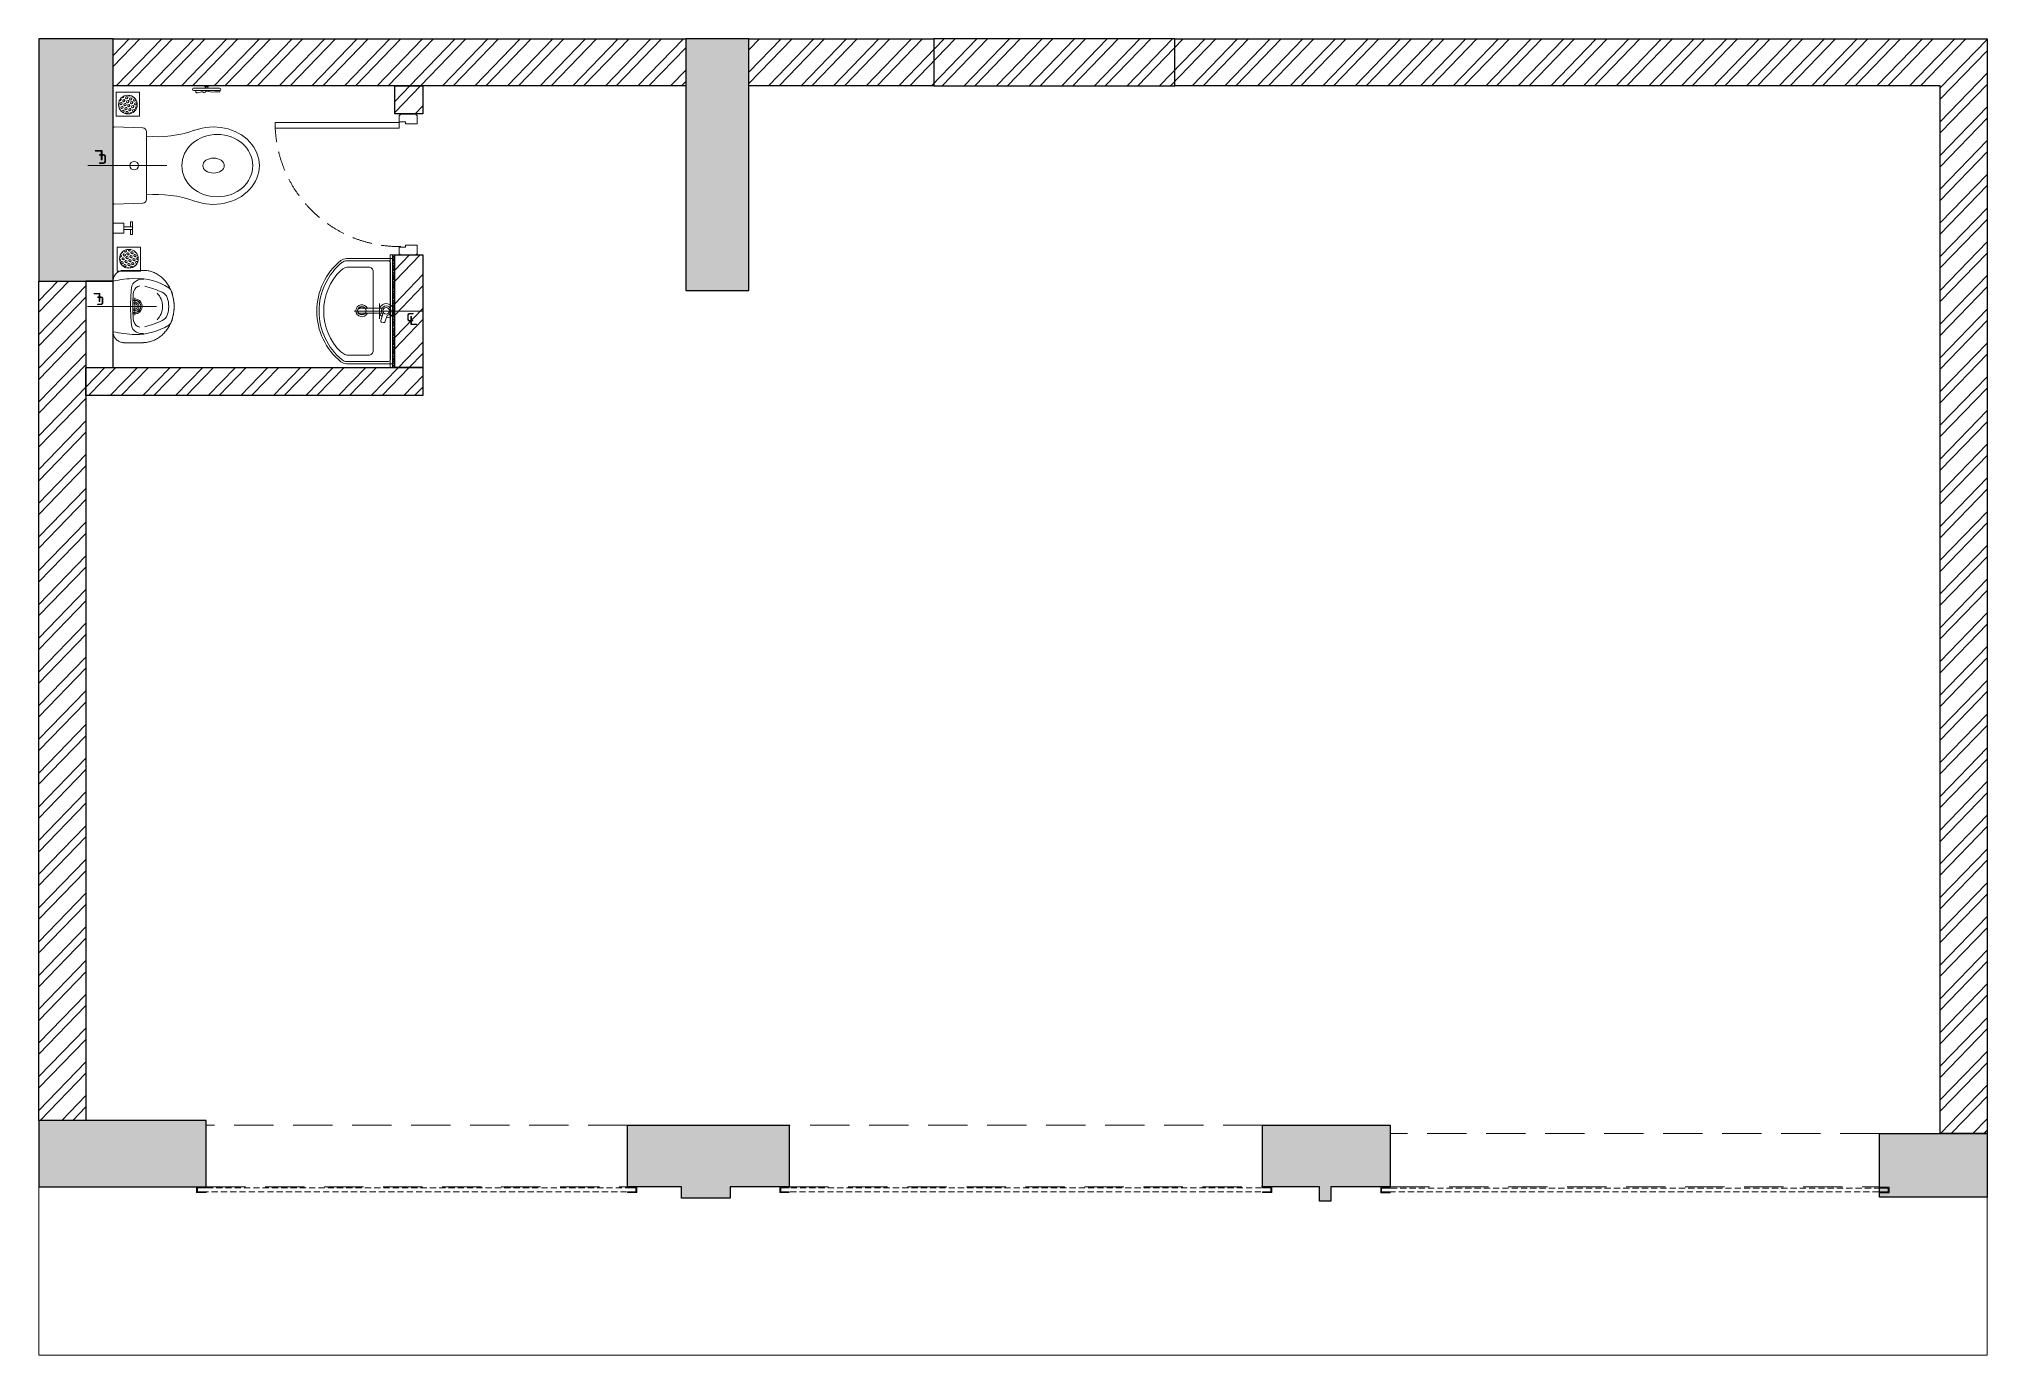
# Model space of a CAD drawing. Header units: feet. Extents: x -10377 to 0, y 0 to 7010.
import ezdxf

# ---------------------------------------------------------------- set-up
doc = ezdxf.new("R2010")
doc.units = ezdxf.units.FT
doc.header["$LTSCALE"] = 33
doc.header["$MEASUREMENT"] = 0
for name, pattern in [('CENTER', [2, 1.25, -0.25, 0.25, -0.25]), ('DOT2', [0.125, 0, -0.125]), ('HIDDEN', [9.525, 6.35, -3.175]), ('HIDDEN2', [4.7625, 3.175, -1.5875]), ('HIDDENX2', [0.75, 0.5, -0.25])]:
    doc.linetypes.add(name, pattern=pattern)
for name, color, linetype, lineweight in [('A-shutter', 8, 'Continuous', 18), ('A-WALL HATCH', 251, 'Continuous', 5), ('beam', 90, 'Continuous', 9), ('centerline-toilets', 2, 'CENTER', 13), ('column hatch', 5, 'Continuous', 0), ('Door', 2, 'Continuous', 13), ('ele', 252, 'Continuous', 13), ('Fhitting', 152, 'Continuous', 30), ('LENS-DOOR', 34, 'Continuous', 20), ('Mirror', 150, 'Continuous', 20), ('Panelling', 65, 'Continuous', 18), ('PARTITION', 22, 'Continuous', 30), ('rolling shutter', 1, 'Continuous', 5), ('Steps', 4, 'Continuous', 9), ('Toilet', 5, 'Continuous', 9)]:
    doc.layers.add(name, color=color, linetype=linetype, lineweight=lineweight)
doc.layers.add('A-WALL', color=1, linetype='Continuous')
doc.layers.add('column', color=10, linetype='Continuous')
doc.styles.get("Standard").update_dxf_attribs({"font": 'GILC____.TTF'})

# ---------------------------------------------------------------- blocks, each defined once
blk = doc.blocks.new('*U10')
at = {"layer": 'A-shutter', "color": 5, "ltscale": 10}
for points in [[(41036891, -1561539), (41036891, -1561544), (41036846, -1561544), (41036846, -1561564), (41036891, -1561564), (41036891, -1561569), (41036841, -1561569), (41036841, -1561539)], [(41039499, -1561539), (41039499, -1561544), (41039544, -1561544), (41039544, -1561564), (41039499, -1561564), (41039499, -1561569), (41039549, -1561569), (41039549, -1561539)]]:
    blk.add_lwpolyline(points, close=True, dxfattribs=at)
at = {"layer": 'A-shutter', "color": 5, "linetype": 'HIDDENX2', "ltscale": 2}
blk.add_lwpolyline([(41036846, -1561544), (41036846, -1561564), (41039544, -1561564), (41039544, -1561544)], close=True, dxfattribs=at)
blk = doc.blocks.new('*U11')
at = {"layer": 'A-shutter', "color": 5, "ltscale": 10}
for points in [[(41036979, -1561539), (41036979, -1561544), (41036934, -1561544), (41036934, -1561564), (41036979, -1561564), (41036979, -1561569), (41036929, -1561569), (41036929, -1561539)], [(41039499, -1561539), (41039499, -1561544), (41039544, -1561544), (41039544, -1561564), (41039499, -1561564), (41039499, -1561569), (41039549, -1561569), (41039549, -1561539)]]:
    blk.add_lwpolyline(points, close=True, dxfattribs=at)
at = {"layer": 'A-shutter', "color": 5, "linetype": 'HIDDENX2', "ltscale": 2}
blk.add_lwpolyline([(41036934, -1561544), (41036934, -1561564), (41039544, -1561564), (41039544, -1561544)], close=True, dxfattribs=at)
blk = doc.blocks.new('*U12')
at = {"layer": 'A-shutter', "color": 5, "ltscale": 10}
for points in [[(41036979, -1561539), (41036979, -1561544), (41036934, -1561544), (41036934, -1561564), (41036979, -1561564), (41036979, -1561569), (41036929, -1561569), (41036929, -1561539)], [(41039224, -1561539), (41039224, -1561544), (41039269, -1561544), (41039269, -1561564), (41039224, -1561564), (41039224, -1561569), (41039274, -1561569), (41039274, -1561539)]]:
    blk.add_lwpolyline(points, close=True, dxfattribs=at)
at = {"layer": 'A-shutter', "color": 5, "linetype": 'HIDDENX2', "ltscale": 2}
blk.add_lwpolyline([(41036934, -1561544), (41036934, -1561564), (41039269, -1561564), (41039269, -1561544)], close=True, dxfattribs=at)
blk = doc.blocks.new('*U9')
at = {"layer": 'LENS-DOOR'}
for p, q in [((548122, 1779235), (548122, 1778574)), ((548122, 1779235), (548153, 1779235)), ((548153, 1778574), (548153, 1779235)), ((547447, 1778569), (547452, 1778569)), ((547447, 1778484), (547447, 1778569)), ((547452, 1778574), (547489, 1778574)), ((547452, 1778569), (547452, 1778574)), ((547489, 1778540), (547489, 1778574)), ((547489, 1778540), (547499, 1778540)), ((547499, 1778479), (547499, 1778540)), ((548122, 1778574), (548153, 1778574)), ((548145, 1778479), (548145, 1778540)), ((548156, 1778540), (548145, 1778540)), ((548192, 1778574), (548156, 1778574)), ((548156, 1778540), (548156, 1778574)), ((548192, 1778569), (548192, 1778574)), ((548197, 1778569), (548192, 1778569)), ((548197, 1778484), (548197, 1778569)), ((547447, 1778484), (547452, 1778484)), ((547452, 1778479), (547452, 1778484)), ((547452, 1778479), (547499, 1778479)), ((548192, 1778479), (548145, 1778479)), ((548192, 1778479), (548192, 1778484)), ((548197, 1778484), (548192, 1778484))]:
    blk.add_line(p, q, dxfattribs=at)
at = {"layer": 'LENS-DOOR', "color": 7, "linetype": 'HIDDEN2'}
blk.add_ellipse((548153, 1778574), major_axis=(-661, 0), ratio=1, start_param=-1.570791, end_param=0.051209, dxfattribs=at)
blk = doc.blocks.new('DLF-RSP-AR-CD-DWG-4DT-3113$0$X-TYPICAL TOILET UPPER FLOORS - 02$0$urinals')
at = {"layer": 'Toilet'}
for p, q in [((0, -16), (0, 8)), ((-46, -115), (46, -115)), ((0, -105), (0, -161))]:
    blk.add_line(p, q, dxfattribs=at)
blk.add_lwpolyline([(135, 0), (-135, 0, 0.036949), (-150, -116, 0.138094), (-100, -297, 0.221721), (-52, -318, 0.062656), (0, -325, 0.062656), (52, -318, 0.221721), (100, -297, 0.138094), (150, -116, 0.036949)], format="xyb", close=True, dxfattribs=at)
for centre, radius, start, end in [((-94, -145), 47.1, 93.3708, 154.4824), ((3, -1238), 1145, 90.1625, 95.0265), ((-3, -1238), 1145, 84.9735, 89.8375), ((94, -145), 47.1, 25.5176, 86.6292), ((-91, -153), 53.8, 148.4868, 188.6401), ((-71, -150), 40.2, 106.7016, 169.725), ((414, -38), 538, 193.994, 204.5632), ((-51, -225), 119, 89.5454, 105.8857), ((0, -996), 891, 89.9918, 93.182), ((0, -115), 40, 167.428, 12.572), ((0, -115), 33, 164.1814, 15.8186), ((0, -115), 32, 163.6049, 16.3951), ((0, -115), 22.6, 155.6653, 24.3347), ((0, -115), 14.7, 139.9109, 40.0891), ((0, -996), 891, 86.818, 90.0082), ((51, -225), 119, 74.1143, 90.4546), ((-414, -38), 538, 335.4368, 346.006), ((71, -150), 40.2, 10.275, 73.2984), ((91, -153), 53.8, 351.3599, 31.5132), ((-30, -241), 50, 204.5632, 250.4606), ((-2, -165), 97.6, 225, 270.9552), ((-2, -161), 135, 250.4606, 270.6492), ((2, -165), 97.6, 269.0448, 315), ((2, -161), 135, 269.3508, 289.5394), ((30, -241), 50, 289.5394, 335.4368)]:
    blk.add_arc(centre, radius, start, end, dxfattribs=at)
blk.add_open_spline([(135, 0), (105, 0), (76, 0), (-13, 0), (-73, 0), (-133, 0), (-133, 0), (-134, 0), (-134, 0), (-135, 0), (-135, 0), (-135, 0), (-135, 0), (-135, 0), (-135, 0), (-135, 0), (-135, 0), (-135, 0), (-135, 0), (-135, 0), (-135, 0), (-135, 0), (-135, 0), (-136, 0), (-136, 0), (-136, 0), (-137, 0), (-138, 0), (-138, 0), (-141, 0), (-142, 0), (-146, -1), (-149, -2), (-155, -3), (-158, -5), (-163, -7), (-166, -9), (-171, -13), (-173, -15), (-178, -19), (-180, -22), (-184, -27), (-185, -29), (-188, -35), (-189, -38), (-191, -43), (-191, -46), (-192, -50), (-192, -51), (-192, -52), (-192, -54), (-193, -56), (-193, -56), (-193, -57), (-193, -57), (-193, -57), (-193, -57), (-193, -57), (-193, -57), (-193, -57), (-193, -57), (-193, -58), (-193, -58), (-193, -58), (-193, -58), (-193, -58), (-193, -58), (-193, -58), (-193, -59), (-193, -59), (-193, -60), (-193, -61), (-193, -62), (-193, -65), (-193, -66), (-193, -72), (-193, -75), (-193, -86), (-193, -93), (-193, -114), (-193, -128), (-193, -146), (-193, -145), (-193, -149), (-193, -150), (-193, -154), (-193, -156), (-193, -159), (-193, -159), (-193, -159), (-193, -159), (-193, -160), (-193, -160), (-193, -160), (-193, -160), (-193, -160), (-193, -160), (-193, -160), (-193, -160), (-193, -160), (-193, -160), (-193, -160), (-193, -161), (-193, -161), (-193, -161), (-193, -162), (-193, -162), (-192, -164), (-192, -165), (-192, -168), (-192, -170), (-192, -176), (-191, -180), (-189, -191), (-188, -198), (-183, -212), (-180, -219), (-173, -233), (-169, -240), (-159, -253), (-154, -259), (-142, -271), (-136, -277), (-123, -287), (-115, -292), (-101, -301), (-93, -305), (-77, -311), (-69, -314), (-53, -319), (-44, -321), (-28, -323), (-20, -324), (-9, -325), (-7, -325), (-3, -325), (-1, -325), (2, -325), (4, -325), (8, -325), (11, -325), (21, -324), (27, -323), (42, -321), (50, -319), (67, -315), (75, -312), (92, -305), (100, -301), (115, -292), (123, -288), (136, -277), (143, -271), (155, -259), (160, -252), (170, -238), (174, -231), (181, -217), (184, -210), (188, -195), (190, -188), (191, -179), (191, -178), (192, -174), (192, -171), (192, -168), (192, -167), (192, -164), (192, -162), (192, -160), (192, -160), (192, -160), (192, -160), (192, -160), (192, -159), (192, -159), (192, -159), (192, -158), (192, -157), (192, -156), (192, -155), (192, -152), (192, -150), (192, -143), (192, -144), (192, -132), (192, -124), (192, -99), (192, -82), (192, -65), (192, -64), (192, -62), (192, -60), (192, -58), (192, -58), (192, -57), (192, -57), (192, -57), (192, -57), (192, -57), (192, -57), (192, -57), (192, -57), (192, -57), (192, -57), (192, -56), (192, -56), (192, -55), (192, -55), (192, -53), (192, -52), (192, -48), (191, -46), (190, -40), (189, -37), (186, -31), (184, -28), (180, -22), (178, -19), (173, -14), (170, -12), (164, -8), (161, -6), (155, -3), (151, -2), (145, -1), (142, 0), (137, 0), (136, 0), (135, 0)], degree=3, knots=[0, 0, 0, 0, 0.329607, 0.329607, 0.988822, 0.988822, 0.996691, 0.996691, 0.998638, 0.998638, 0.99992, 0.99992, 1.000227, 1.000227, 1.000534, 1.000534, 1.001148, 1.001148, 1.002375, 1.002375, 1.00483, 1.00483, 1.009739, 1.009739, 1.019558, 1.019558, 1.039196, 1.039196, 1.078472, 1.078472, 1.157024, 1.157024, 1.314128, 1.314128, 1.471232, 1.471232, 1.628335, 1.628335, 1.785439, 1.785439, 1.942543, 1.942543, 2.099647, 2.099647, 2.256751, 2.256751, 2.413855, 2.413855, 2.450944, 2.450944, 2.525122, 2.525122, 2.556641, 2.556641, 2.563699, 2.563699, 2.567479, 2.567479, 2.57001, 2.57001, 2.570783, 2.570783, 2.572328, 2.572328, 2.573873, 2.573873, 2.576964, 2.576964, 2.583145, 2.583145, 2.595507, 2.595507, 2.620232, 2.620232, 2.669681, 2.669681, 2.76858, 2.76858, 2.966376, 2.966376, 3.36197, 3.36197, 3.45996, 3.45996, 3.491387, 3.491387, 3.554241, 3.554241, 3.562213, 3.562213, 3.566829, 3.566829, 3.570018, 3.570018, 3.570684, 3.570684, 3.571294, 3.571294, 3.571904, 3.571904, 3.573124, 3.573124, 3.575564, 3.575564, 3.580444, 3.580444, 3.590203, 3.590203, 3.609723, 3.609723, 3.648762, 3.648762, 3.72684, 3.72684, 3.861362, 3.861362, 3.995884, 3.995884, 4.130406, 4.130406, 4.264928, 4.264928, 4.39945, 4.39945, 4.533972, 4.533972, 4.668494, 4.668494, 4.803016, 4.803016, 4.937539, 4.937539, 5.072061, 5.072061, 5.118026, 5.118026, 5.144558, 5.144558, 5.17109, 5.17109, 5.224154, 5.224154, 5.330281, 5.330281, 5.468863, 5.468863, 5.607445, 5.607445, 5.746027, 5.746027, 5.884609, 5.884609, 6.023191, 6.023191, 6.161773, 6.161773, 6.300355, 6.300355, 6.438937, 6.438937, 6.577519, 6.577519, 6.602876, 6.602876, 6.653589, 6.653589, 6.673028, 6.673028, 6.711906, 6.711906, 6.713712, 6.713712, 6.715518, 6.715518, 6.719129, 6.719129, 6.726351, 6.726351, 6.740796, 6.740796, 6.769686, 6.769686, 6.827466, 6.827466, 6.943027, 6.943027, 7.174147, 7.174147, 7.636387, 7.636387, 7.659394, 7.659394, 7.705407, 7.705407, 7.71212, 7.71212, 7.713128, 7.713128, 7.714137, 7.714137, 7.716153, 7.716153, 7.720185, 7.720185, 7.728249, 7.728249, 7.744378, 7.744378, 7.776636, 7.776636, 7.841152, 7.841152, 7.970184, 7.970184, 8.14844, 8.14844, 8.326696, 8.326696, 8.504953, 8.504953, 8.683209, 8.683209, 8.861465, 8.861465, 9.039722, 9.039722, 9.217978, 9.217978, 9.283185, 9.283185, 9.283185, 9.283185], dxfattribs=at)
blk = doc.blocks.new('jALI')
at = {"layer": 'Toilet', "ltscale": 5}
h = blk.add_hatch(dxfattribs=at)
h.set_pattern_fill('HEX', color=256, scale=50, angle=135, double=1)
h.set_pattern_definition([(135, (-344825.863, 460708.187), (-7.65465545, -7.65465545), [6.25, -12.5]), (255, (-344825.863, 460708.187), (10.4564538, -2.80179835), [6.25, -12.5]), (195, (-344830.282, 460712.606), (2.80179835, -10.4564538), [6.25, -12.5])])
edge = h.paths.add_edge_path()
edge.add_arc((-393188, 163648), 50, -90, 270)
blk.add_lwpolyline([(-393250, 163582), (-393126, 163582), (-393126, 163709), (-393250, 163709)], close=True, dxfattribs=at)
blk.add_circle((-393188, 163648), 50, dxfattribs=at)
blk = doc.blocks.new('Urinal')
at = {"layer": 'centerline-toilets', "linetype": 'HIDDEN', "ltscale": 10}
blk.add_line((0, 231), (0, -137), dxfattribs=at)
at = {"layer": 'Fhitting', "lineweight": 0, "ltscale": 0.5, "rotation": 180}
blk.add_blockref('DLF-RSP-AR-CD-DWG-4DT-3113$0$X-TYPICAL TOILET UPPER FLOORS - 02$0$urinals', (0, 0), dxfattribs=at)
at = {"layer": 'Fhitting', "lineweight": 0, "ltscale": 0.5, "xscale": -1, "rotation": 90}
blk.add_blockref('jALI', (163394, -393104), dxfattribs=at)
at = {"layer": 'centerline-toilets', "linetype": 'DOT2', "insert": (-31, -69), "char_height": 75, "width": 495.83, "attachment_point": 5, "rotation": 270}
blk.add_mtext('{\\fISOCPEUR|b0|i0|c0|p34;℄}', dxfattribs=at)
blk = doc.blocks.new('WC')
at = {"layer": 'centerline-toilets', "linetype": 'HIDDEN', "ltscale": 10}
blk.add_line((0, 286), (0, -135), dxfattribs=at)
at = {"layer": 'Toilet'}
for p, q in [((-413, 567), (-413, 429)), ((-401, 567), (-401, 429)), ((-419, 507), (-425, 507)), ((-425, 507), (-425, 489)), ((-419, 489), (-425, 489)), ((-419, 507), (-419, 489)), ((-419, 504), (-413, 504)), ((-419, 492), (-413, 492)), ((-206, 6), (-202, 157)), ((181, 177), (-183, 177)), ((206, 6), (200, 157)), ((-200, 0), (200, 0))]:
    blk.add_line(p, q, dxfattribs=at)
at = {"layer": 'Toilet', "ltscale": 100}
for p, q in [((366, 103), (300, 103)), ((300, 92), (300, 103)), ((326, 92), (300, 92)), ((307, 0), (307, 57)), ((359, 57), (307, 57)), ((326, 103), (326, 57)), ((340, 103), (340, 57)), ((366, 92), (340, 92)), ((359, 57), (359, 0)), ((366, 92), (366, 103)), ((359, 0), (307, 0))]:
    blk.add_line(p, q, dxfattribs=at)
at = {"layer": 'Toilet'}
blk.add_circle((0, 112), 22.9, dxfattribs=at)
for centre, radius, start, end in [((-407, 567), 6, 0, 180), ((-407, 429), 6, 180, 0), ((-776, 231), 622, 354.997, 19.0619), ((776, 226), 623, 160.5196, 184.5617), ((-182, 158), 19.3, 90.3509, 180.8981), ((180, 158), 19.3, 359.1019, 89.6491), ((-200, 6), 5.72, 177.9546, 270), ((200, 6), 5.72, 270, 2.0454)]:
    blk.add_arc(centre, radius, start, end, dxfattribs=at)
at = {"layer": 'Toilet', "extrusion": (0, 0, -1)}
for centre, major_axis, ratio, start_param, end_param in [((0, 534), (0, -245), 0.842028, 7.436326, 11.41323), ((0, 535), (0, -57.2), 0.7, 1.570796326794896, 7.853981633974482)]:
    blk.add_ellipse(centre, major_axis=major_axis, ratio=ratio, start_param=start_param, end_param=end_param, dxfattribs=at)
blk.add_ellipse((0, 555), major_axis=(0, -189), ratio=0.878788, dxfattribs=at)
at = {"layer": 'Toilet'}
blk.add_open_spline([(-401, 441), (-397, 441), (-384, 439), (-389, 459), (-396, 480), (-386, 478), (-386, 491), (-403, 487), (-385, 532), (-396, 547), (-391, 570), (-397, 569), (-401, 568)], degree=3, knots=[0, 0, 0, 0, 9.744972, 33.823887, 47.583551, 49.497915, 60.560502, 63.822284, 93.508019, 135.756925, 141.904352, 150.301906, 150.301906, 150.301906, 150.301906], dxfattribs=at)
at = {"layer": 'Fhitting', "lineweight": 0, "ltscale": 0.5, "rotation": 270}
blk.add_blockref('jALI', (-163973, -393109), dxfattribs=at)
at = {"layer": 'centerline-toilets', "linetype": 'DOT2', "insert": (-36, -57), "char_height": 85.83, "width": 567.4, "attachment_point": 5, "rotation": 270}
blk.add_mtext('{\\fISOCPEUR|b0|i0|c0|p34;℄}', dxfattribs=at)
blk = doc.blocks.new('Wash Basin')
at = {"layer": 'PARTITION', "lineweight": 9}
h = blk.add_hatch(dxfattribs=at)
h.set_pattern_fill('ANSI38', color=256, scale=70, angle=990, style=0, double=1)
h.set_pattern_definition([(315, (-64.7135, -33.325), (6.18718, 6.18718), []), (45, (-64.7135, -33.325), (6.18718, 18.56155), [21.875, -13.125])])
h.paths.add_polyline_path([(300, -22), (-300, -22), (-300, -34), (300, -34)])
at = {"layer": 'centerline-toilets', "linetype": 'HIDDEN', "ltscale": 10}
blk.add_line((0, -238), (0, 130), dxfattribs=at)
at = {"layer": 'Mirror', "ltscale": 0.5}
blk.add_lwpolyline([(-300, -34), (-300, -46), (300, -46), (300, -34)], close=True, dxfattribs=at)
at = {"layer": 'Panelling', "lineweight": 9}
blk.add_lwpolyline([(-300, -22), (-300, -34), (300, -34), (300, -22)], close=True, dxfattribs=at)
at = {"layer": 'Toilet', "ltscale": 100}
for p, q in [((-280, -32), (-280, -278)), ((-270, -22), (270, -22)), ((-268, -55), (-268, -278)), ((-258, -45), (258, -45)), ((-15, -89), (-15, -208)), ((11, -208), (11, -89)), ((268, -55), (268, -278)), ((280, -32), (280, -278))]:
    blk.add_line(p, q, dxfattribs=at)
blk.add_lwpolyline([(41, -103), (-41, -103)], dxfattribs=at)
blk.add_lwpolyline([(23, -62), (58, -74, -0.414214), (61, -81), (58, -93, -0.414214), (50, -96), (16, -85)], format="xyb", dxfattribs=at)
blk.add_lwpolyline([(-235, -264, 0.191896), (-217, -309, 0.420236), (217, -309, 0.191896), (235, -264), (235, -161, 0.414214), (210, -136), (-210, -136, 0.414214), (-235, -161)], format="xyb", close=True, dxfattribs=at)
for centre, radius in [((-2, -67), 17.5), ((-2, -197), 22.5)]:
    blk.add_circle(centre, radius, dxfattribs=at)
for centre, radius, start, end in [((-270, -32), 10, 90, 180), ((-258, -55), 10, 90, 180), ((258, -55), 10, 0, 90), ((270, -32), 10, 0, 90), ((-2, -197), 32.1, 113.0898, 66.246), ((-2, -197), 20.5, 128.0403, 237.2899), ((-2, -197), 20.5, 304.4733, 50.7332), ((-230, -278), 50, 180, 218.4461), ((0, -89), 348, 219.2826, 320.7174), ((-230, -278), 38, 180, 218.4461), ((0, -89), 336, 219.313, 320.687), ((230, -278), 38, 321.5539, 0), ((230, -278), 50, 321.5539, 0)]:
    blk.add_arc(centre, radius, start, end, dxfattribs=at)
for centre, major_axis, start_param, end_param in [((-2, -67), (0, 38.3), 4.720493, 9.081982), ((-2, -67), (-0.2, -25.6), 1.769108, 7.074098), ((-2, -67), (0, 38.3), 3.484555, 4.083576), ((-2, -208), (-9.04, 9.04), 0.785398, 3.926991)]:
    blk.add_ellipse(centre, major_axis=major_axis, ratio=1, start_param=start_param, end_param=end_param, dxfattribs=at)
at = {"layer": 'centerline-toilets', "linetype": 'DOT2', "insert": (33, 62), "char_height": 75, "width": 495.83, "attachment_point": 5, "rotation": 90}
blk.add_mtext('{\\fISOCPEUR|b0|i0|c0|p34;℄}', dxfattribs=at)

msp = doc.modelspace()

# ---------------------------------------------------------------- hatches: boundary and pattern name
at = {"layer": 'A-WALL HATCH'}
h = msp.add_hatch(dxfattribs=at)
h.set_pattern_fill('ANSI32', color=256, scale=333, angle=0.9716)
h.set_pattern_definition([(45.971575, (-3778565.94, 5463850.48), (-89.7845112, 86.7900177), []), (45.971575, (-3778507.08, 5463851.48), (-89.7845112, 86.7900177), [])])
h.paths.add_polyline_path([(-10127, 1250), (-10377, 1250), (-10377, 5720), (-10127, 5720)])
h.paths.add_polyline_path([(-10127, 5260), (-8332, 5260), (-8332, 5110), (-10127, 5110)])
h.paths.add_polyline_path([(-8332, 5260), (-8482, 5260), (-8482, 5860), (-8332, 5860)])
h.paths.add_polyline_path([(-9982, 7010), (-6932, 7010), (-6932, 6760), (-9982, 6760)])
h.paths.add_polyline_path([(-4327, 7010), (-5610, 7010), (-5610, 6760), (-4327, 6760)])
h.paths.add_polyline_path([(-4327, 7010), (0, 7010), (0, 1180), (-250, 1180), (-250, 6760), (-4327, 6760)])
h.paths.add_polyline_path([(-6595, 7010), (-5610, 7010), (-5610, 6760), (-6595, 6760)])
h = msp.add_hatch(dxfattribs=at)
h.set_pattern_fill('ANSI32', color=256, scale=333, angle=0.9716)
h.paths.add_polyline_path([(-8332, 6610), (-8482, 6610), (-8482, 6760), (-8332, 6760)])
at = {"layer": 'column hatch'}
h = msp.add_hatch(color=251, dxfattribs=at)
h.dxf.hatch_style = 1
h.paths.add_polyline_path([(-6932, 5670), (-6595, 5670), (-6595, 7010), (-6932, 7010)])
h.paths.add_polyline_path([(-9982, 7010), (-10377, 7010), (-10377, 5720), (-9982, 5720)])
h.paths.add_polyline_path([(-9487, 1250), (-10377, 1250), (-10377, 895), (-9487, 895)])
h.paths.add_polyline_path([(-7242, 1225), (-6380, 1225), (-6380, 895), (-6695, 895), (-6695, 835), (-6955, 835), (-6955, 895), (-7242, 895)])
h.paths.add_polyline_path([(-3860, 1225), (-3180, 1225), (-3180, 895), (-3495, 895), (-3495, 820), (-3555, 820), (-3555, 895), (-3860, 895)])
h.paths.add_polyline_path([(-572, 1180), (0, 1180), (0, 840), (-572, 840)])

# ---------------------------------------------------------------- linework, layer by layer
at = {"layer": 'A-WALL'}
for points in [[(-9982, 7010), (-6932, 7010), (-6932, 6760), (-9982, 6760)], [(-6595, 7010), (-5610, 7010), (-5610, 6760), (-6595, 6760)], [(-4327, 7010), (-5610, 7010), (-5610, 6760), (-4327, 6760)], [(-4327, 7010), (0, 7010), (0, 1180), (-250, 1180), (-250, 6760), (-4327, 6760)], [(-8332, 6610), (-8482, 6610), (-8482, 6760), (-8332, 6760)], [(-8332, 5260), (-8482, 5260), (-8482, 5860), (-8332, 5860)], [(-10127, 1250), (-10377, 1250), (-10377, 5720), (-10127, 5720)], [(-9982, 5720), (-10127, 5720), (-10127, 5260), (-9982, 5260)], [(-10127, 5260), (-8332, 5260), (-8332, 5110), (-10127, 5110)]]:
    msp.add_lwpolyline(points, close=True, dxfattribs=at)
at = {"layer": 'beam', "linetype": 'HIDDEN'}
for points in [[(-7242, 1225), (-9487, 1225), (-9487, 895), (-7242, 895)], [(-3860, 1225), (-6380, 1225), (-6380, 895), (-3860, 895)], [(-3180, 895), (-572, 895), (-572, 1180), (-3180, 1180)]]:
    msp.add_lwpolyline(points, close=True, dxfattribs=at)
at = {"layer": 'column'}
for points in [[(-9982, 7010), (-10377, 7010), (-10377, 5720), (-9982, 5720)], [(-6932, 5670), (-6595, 5670), (-6595, 7010), (-6932, 7010)], [(-9487, 1250), (-10377, 1250), (-10377, 895), (-9487, 895)], [(-7242, 1225), (-6380, 1225), (-6380, 895), (-6695, 895), (-6695, 835), (-6955, 835), (-6955, 895), (-7242, 895)], [(-3860, 1225), (-3180, 1225), (-3180, 895), (-3495, 895), (-3495, 820), (-3555, 820), (-3555, 895), (-3860, 895)], [(-572, 1180), (0, 1180), (0, 840), (-572, 840)]]:
    msp.add_lwpolyline(points, close=True, dxfattribs=at)
at = {"layer": 'Steps'}
for p, q in [((-10377, 0), (-10377, 920)), ((0, 840), (0, 0)), ((0, 0), (-10377, 0))]:
    msp.add_line(p, q, dxfattribs=at)

# ---------------------------------------------------------------- block references
at = {"layer": 'Door', "rotation": 90}
msp.add_blockref('*U9', (1770116, -541588), dxfattribs=at)
at = {"layer": 'ele', "color": 0, "lineweight": -2, "rotation": 269.9999999999999}
for name, p in [('WC', (-9982, 6335)), ('Urinal', (-9982, 5585)), ('Wash Basin', (-8460, 5560))]:
    msp.add_blockref(name, p, dxfattribs=at)
at = {"layer": 'rolling shutter', "color": 2, "xscale": -1}
msp.add_blockref('*U12', (41029737, 1562434), dxfattribs=at)
at = {"layer": 'rolling shutter', "color": 2}
msp.add_blockref('*U11', (-41043359, 1562434), dxfattribs=at)
at = {"layer": 'rolling shutter', "color": 2, "xscale": -1, "rotation": 5.551709492e-07}
msp.add_blockref('*U10', (41036319, 1562434), dxfattribs=at)

doc.saveas('drawing.dxf')
